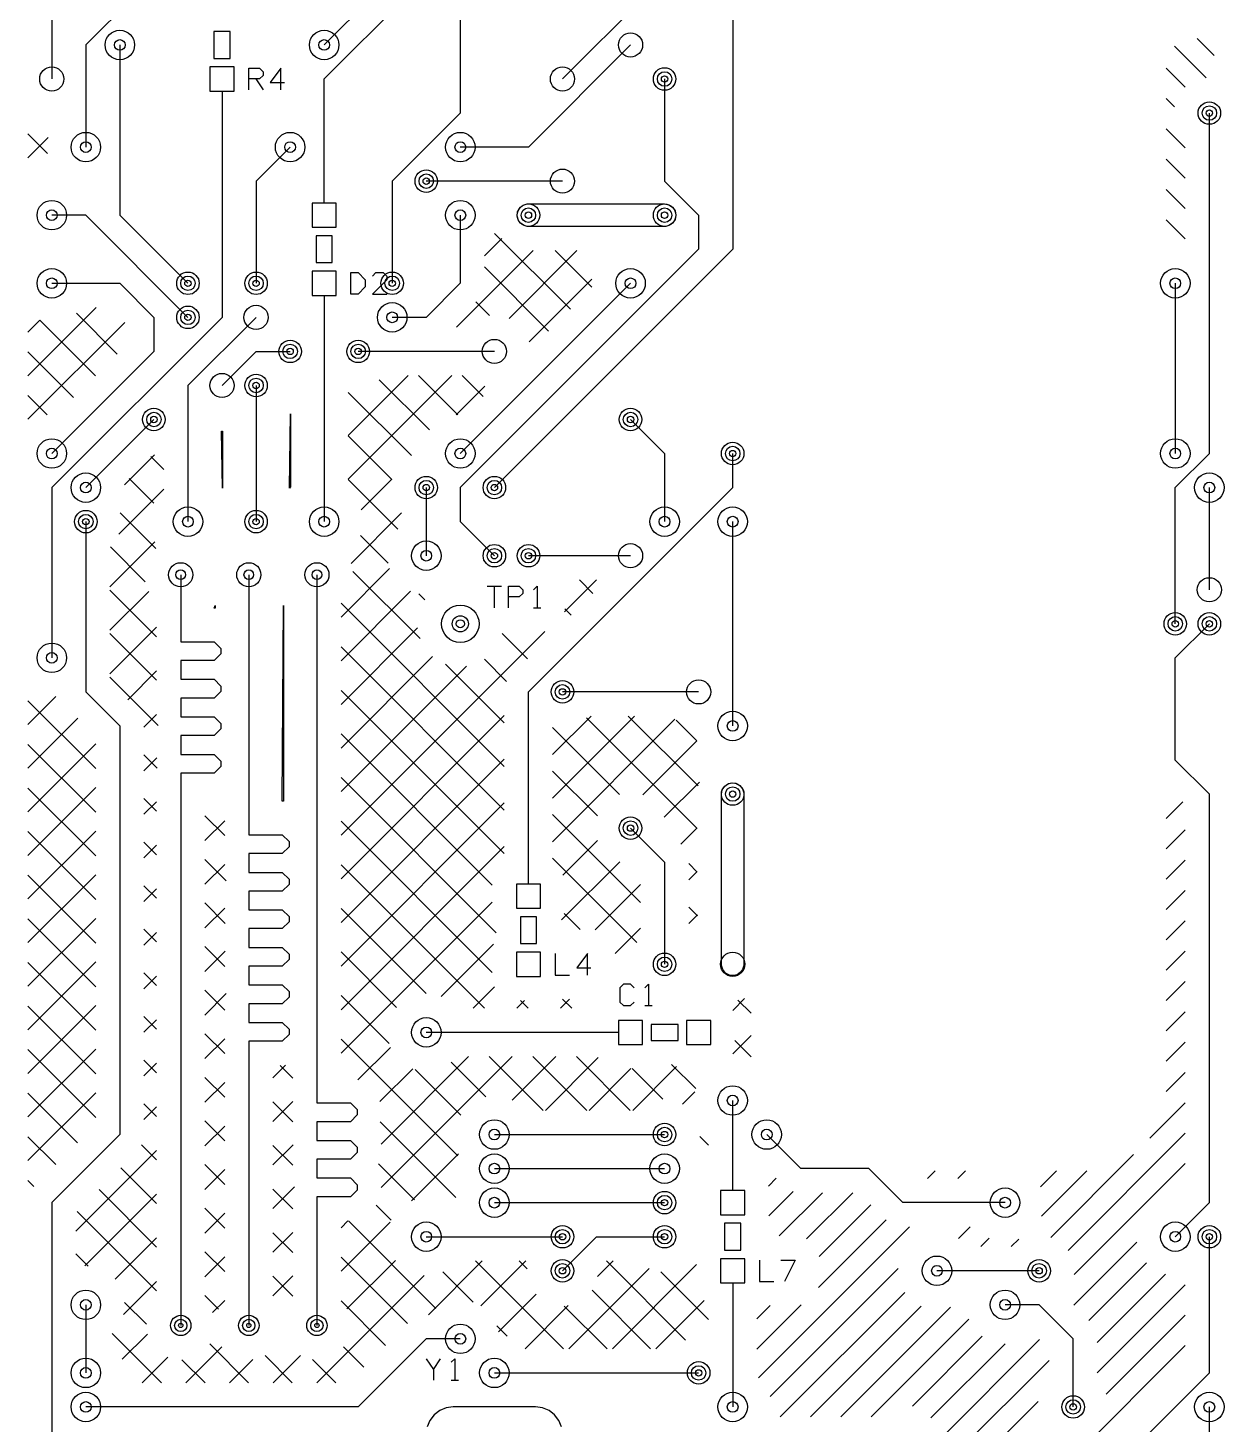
# Model space of a CAD drawing. Extents: x 7 to 52, y 9 to 364.
# Drawn here: x 6.7 to 51.3, y 172.1 to 224.2 of the extents above; entities that cross this region are included whole.
import ezdxf

# ---------------------------------------------------------------- set-up
doc = ezdxf.new("R2010")
doc.units = 0
doc.layers.add('SCORE', color=5, linetype='CONTINUOUS')

msp = doc.modelspace()

# ---------------------------------------------------------------- linework, layer by layer
at = {"layer": 'SCORE'}
for p, q in [((7.62, 231.14), (7.62, 222.25)), ((17.78, 222.25), (22.86, 227.33)), ((11.43, 226.06), (8.89, 223.52)), ((20.32, 226.06), (17.78, 223.52)), ((22.86, 226.06), (22.86, 220.98)), ((26.67, 222.25), (30.48, 226.06)), ((33.02, 224.79), (33.02, 215.9)), ((14.27, 224.02), (13.67, 224.02)), ((13.67, 224.02), (13.67, 223.02)), ((14.27, 223.02), (14.27, 224.02)), ((8.89, 223.52), (8.89, 219.71)), ((10.16, 223.52), (10.16, 217.17)), ((29.21, 223.52), (25.4, 219.71)), ((49.5038, 223.4707), (50.6805, 222.294)), ((50.3498, 223.756), (50.9854, 223.1205)), ((13.67, 223.02), (14.27, 223.02)), ((14.42, 222.7), (13.52, 222.7)), ((13.52, 222.7), (13.52, 221.8)), ((14.42, 221.8), (14.42, 222.7)), ((14.97, 221.85), (14.97, 222.65)), ((14.97, 222.65), (15.37, 222.65)), ((15.37, 222.65), (15.5033, 222.5167)), ((15.5033, 222.3833), (15.37, 222.25)), ((15.5033, 222.5167), (15.5033, 222.3833)), ((16.17, 222.65), (15.77, 222.1167)), ((16.17, 221.85), (16.17, 222.65)), ((49.195, 222.6481), (49.899, 221.9442)), ((15.37, 222.25), (14.97, 222.25)), ((15.2367, 222.25), (15.5033, 221.85)), ((15.77, 222.1167), (16.3033, 222.1167)), ((17.78, 219.71), (17.78, 222.25)), ((30.48, 222.25), (30.48, 218.44)), ((13.52, 221.8), (14.42, 221.8)), ((13.97, 221.8), (13.97, 219.71)), ((49.195, 221.5167), (49.5008, 221.211)), ((22.86, 220.98), (20.32, 218.44)), ((50.8, 208.28), (50.8, 220.98)), ((49.195, 220.3854), (49.9, 219.6804)), ((6.73, 220.1999), (7.4605, 219.4694)), ((6.73, 219.3149), (7.4864, 220.0713)), ((13.97, 219.71), (13.97, 213.36)), ((16.51, 219.71), (15.24, 218.44)), ((17.78, 217.62), (17.78, 219.71)), ((25.4, 219.71), (22.86, 219.71)), ((49.195, 219.254), (49.9, 218.549)), ((15.24, 218.44), (15.24, 214.63)), ((20.32, 218.44), (20.32, 214.63)), ((26.67, 218.44), (21.59, 218.44)), ((30.48, 218.44), (31.75, 217.17)), ((49.195, 218.1226), (49.9, 217.4176)), ((8.89, 217.17), (7.62, 217.17)), ((12.7, 213.36), (8.89, 217.17)), ((10.16, 217.17), (12.7, 214.63)), ((18.23, 217.62), (17.33, 217.62)), ((17.33, 217.62), (17.33, 216.72)), ((18.23, 216.72), (18.23, 217.62)), ((22.86, 217.17), (22.86, 214.63)), ((24.982, 217.1288), (24.9981, 217.2919)), ((24.9981, 217.2919), (25.0753, 217.4364)), ((25.0753, 217.4364), (25.202, 217.5404)), ((25.202, 217.5404), (25.3588, 217.588)), ((25.3588, 217.588), (30.48, 217.59)), ((30.48, 217.59), (30.6407, 217.558)), ((30.6407, 217.558), (30.777, 217.467)), ((30.777, 217.467), (30.868, 217.3307)), ((30.868, 217.3307), (30.9, 217.17)), ((30.9, 217.17), (30.868, 217.0093)), ((31.75, 217.17), (31.75, 215.9)), ((17.33, 216.72), (18.23, 216.72)), ((25.0296, 216.972), (24.982, 217.1288)), ((25.103, 216.873), (25.0296, 216.972)), ((25.2393, 216.782), (25.103, 216.873)), ((25.3588, 216.752), (25.2393, 216.782)), ((30.5212, 216.752), (25.3588, 216.752)), ((30.6407, 216.782), (30.5212, 216.752)), ((30.777, 216.873), (30.6407, 216.782)), ((30.868, 217.0093), (30.777, 216.873)), ((49.195, 216.9913), (49.9, 216.2863)), ((18.08, 216.4), (17.48, 216.4)), ((17.48, 216.4), (17.48, 215.4)), ((18.08, 215.4), (18.08, 216.4)), ((23.76, 215.657), (24.4055, 216.3026)), ((24.1391, 216.4884), (26.9673, 213.6601)), ((22.7193, 212.99), (25.5814, 215.852)), ((31.75, 215.9), (22.86, 207.01)), ((33.02, 215.9), (24.13, 207.01)), ((24.6787, 213.323), (27.2077, 215.852)), ((26.4018, 215.852), (27.7678, 214.486)), ((18.23, 215.08), (17.33, 215.08)), ((17.33, 215.08), (17.33, 214.18)), ((17.48, 215.4), (18.08, 215.4)), ((18.23, 214.18), (18.23, 215.08)), ((23.76, 215.2411), (26.1542, 212.847)), ((7.62, 214.63), (10.16, 214.63)), ((10.16, 214.63), (11.43, 213.36)), ((18.78, 214.23), (18.78, 215.03)), ((18.78, 215.03), (19.0467, 215.03)), ((19.0467, 215.03), (19.3133, 214.7633)), ((19.3133, 214.7633), (19.3133, 214.4967)), ((19.58, 214.8967), (19.7133, 215.03)), ((20.1133, 214.7633), (19.58, 214.23)), ((19.7133, 215.03), (19.98, 215.03)), ((19.98, 215.03), (20.1133, 214.8967)), ((20.1133, 214.8967), (20.1133, 214.7633)), ((22.86, 214.63), (21.59, 213.36)), ((22.86, 208.28), (29.21, 214.63)), ((25.431, 212.449), (27.7691, 214.7871)), ((49.53, 214.63), (49.53, 208.28)), ((17.33, 214.18), (18.23, 214.18)), ((17.78, 214.18), (17.78, 212.09)), ((19.0467, 214.23), (18.78, 214.23)), ((19.3133, 214.4967), (19.0467, 214.23)), ((19.58, 214.23), (20.1133, 214.23)), ((6.73, 211.1832), (9.2768, 213.73)), ((8.5404, 213.5105), (10.059, 211.9918)), ((23.4388, 213.936), (23.9476, 213.4272)), ((6.73, 212.8095), (7.1719, 213.2514)), ((6.73, 209.5568), (10.3452, 213.172)), ((7.1737, 213.2508), (9.2459, 211.1787)), ((13.97, 213.36), (7.62, 207.01)), ((11.43, 213.36), (11.43, 212.09)), ((15.24, 213.36), (12.7, 210.82)), ((21.59, 213.36), (20.32, 213.36)), ((6.73, 212.0682), (8.4327, 210.3655)), ((11.43, 212.09), (7.62, 208.28)), ((13.97, 210.82), (15.24, 212.09)), ((15.24, 212.09), (16.51, 212.09)), ((17.78, 212.09), (17.78, 205.74)), ((24.13, 212.09), (19.05, 212.09)), ((18.68, 207.3243), (22.5457, 211.19)), ((18.68, 208.9507), (20.9193, 211.19)), ((19.8379, 211.0315), (21.7087, 209.1607)), ((21.3058, 211.19), (22.7691, 209.7266)), ((22.9321, 211.19), (23.7147, 210.4074)), ((6.73, 210.4418), (7.452, 209.7198)), ((12.7, 210.82), (12.7, 205.74)), ((15.24, 210.82), (15.24, 205.74)), ((18.68, 210.5631), (21.0356, 208.2074)), ((22.7029, 209.7209), (23.771, 210.789)), ((11.43, 209.55), (8.89, 207.01)), ((16.49, 206.9946), (16.53, 209.7605)), ((16.53, 209.7605), (16.53, 207.0345)), ((29.21, 209.55), (30.48, 208.28)), ((13.99, 206.9946), (13.95, 209.1207)), ((13.95, 209.1207), (13.99, 209.1207)), ((13.99, 209.1207), (13.99, 206.9946)), ((18.68, 208.9367), (20.3053, 207.3115)), ((10.336, 207.112), (11.4546, 208.2307)), ((11.3189, 208.1661), (11.8, 207.685)), ((30.48, 208.28), (30.48, 205.74)), ((33.02, 207.01), (33.02, 208.28)), ((49.53, 207.01), (50.8, 208.28)), ((10.5057, 207.3529), (11.4265, 206.4321)), ((18.68, 207.3104), (20.5308, 205.4595)), ((19.1613, 206.1793), (20.3092, 207.3272)), ((7.62, 207.01), (7.62, 200.66)), ((10.1248, 205.2745), (11.8, 206.9497)), ((16.53, 207.0345), (16.49, 206.9946)), ((21.59, 207.01), (21.59, 204.47)), ((22.86, 207.01), (22.86, 205.74)), ((25.4, 199.39), (33.02, 207.01)), ((49.53, 201.93), (49.53, 207.01)), ((50.8, 203.2), (50.8, 207.01)), ((8.89, 205.74), (8.89, 199.39)), ((10.1694, 206.0629), (11.4971, 204.7352)), ((18.7915, 204.1832), (20.6713, 206.0629)), ((22.86, 205.74), (24.13, 204.47)), ((33.02, 198.12), (33.02, 205.74)), ((19.1361, 205.2279), (20.1665, 204.1976)), ((9.79, 203.3134), (11.4624, 204.9857)), ((9.8109, 204.7951), (11.1059, 203.5)), ((29.21, 204.47), (25.4, 204.47)), ((12.43, 203.76), (12.43, 201.26)), ((14.97, 203.76), (14.97, 194.06)), ((17.51, 203.76), (17.51, 184.06)), ((18.41, 202.1753), (20.223, 203.9883)), ((18.8537, 203.884), (21.3587, 201.379)), ((9.79, 203.1896), (11.53, 201.4496)), ((9.79, 201.687), (11.2354, 203.1324)), ((18.41, 200.5489), (21.0049, 203.1438)), ((23.86, 203.33), (24.3933, 203.33)), ((24.1267, 203.33), (24.1267, 202.53)), ((24.66, 202.53), (24.66, 203.33)), ((24.66, 203.33), (25.06, 203.33)), ((25.06, 203.33), (25.1933, 203.1967)), ((25.1933, 203.1967), (25.1933, 203.0633)), ((25.5933, 203.1967), (25.7267, 203.33)), ((25.7267, 203.33), (25.7267, 202.53)), ((26.747, 202.3806), (27.9364, 203.57)), ((27.2994, 203.57), (27.8033, 203.0661)), ((13.68, 202.51), (13.72, 202.6085)), ((13.72, 202.6085), (13.72, 202.5089)), ((16.22, 195.31), (16.26, 202.6085)), ((16.26, 202.6085), (16.26, 195.3089)), ((18.41, 202.7013), (24.5, 196.6113)), ((21.3176, 203.0465), (21.5363, 202.8277)), ((25.06, 202.93), (24.66, 202.93)), ((25.1933, 203.0633), (25.06, 202.93)), ((13.72, 202.5089), (13.68, 202.51)), ((25.5933, 202.53), (25.86, 202.53)), ((26.7582, 202.4849), (26.9901, 202.2529)), ((9.79, 200.0607), (11.53, 201.8007)), ((9.79, 201.5633), (11.5315, 199.8218)), ((18.41, 198.9226), (21.2677, 201.7803)), ((18.41, 194.0436), (26.0094, 201.643)), ((24.4188, 201.5716), (25.3638, 200.6266)), ((49.53, 200.66), (50.8, 201.93)), ((12.43, 201.26), (13.68, 201.26)), ((13.68, 201.26), (13.93, 201.01)), ((13.93, 201.01), (13.93, 200.81)), ((18.41, 201.075), (24.5, 194.985)), ((13.68, 200.56), (12.43, 200.56)), ((12.43, 200.56), (12.43, 199.86)), ((13.93, 200.81), (13.68, 200.56)), ((18.41, 197.2962), (21.8246, 200.7108)), ((23.7577, 200.6063), (24.5878, 199.7762)), ((49.53, 196.85), (49.53, 200.66)), ((10.4542, 199.0986), (11.53, 200.1743)), ((18.41, 195.6699), (23.0871, 200.347)), ((22.309, 200.4287), (24.5, 198.2377)), ((9.79, 199.9369), (11.5907, 198.1362)), ((12.43, 199.86), (13.68, 199.86)), ((13.68, 199.86), (13.93, 199.61)), ((13.93, 199.61), (13.93, 199.41)), ((18.41, 199.4486), (24.5, 193.3586)), ((6.73, 198.1724), (7.7767, 199.2191)), ((6.73, 199.0574), (9.26, 196.5274)), ((8.89, 199.39), (10.16, 198.12)), ((13.68, 199.16), (12.43, 199.16)), ((12.43, 199.16), (12.43, 198.46)), ((13.93, 199.41), (13.68, 199.16)), ((25.4, 194.31), (25.4, 199.39)), ((31.75, 199.39), (26.67, 199.39)), ((6.73, 196.5461), (8.5956, 198.4116)), ((11.06, 198.078), (11.53, 198.548)), ((12.43, 198.46), (13.68, 198.46)), ((13.68, 198.46), (13.93, 198.21)), ((18.41, 192.4172), (24.5, 198.5072)), ((26.3, 195.4282), (29.3618, 198.49)), ((26.3, 197.0545), (27.7355, 198.49)), ((27.5676, 198.4227), (31.7004, 194.29)), ((29.1267, 198.49), (31.7353, 195.8815)), ((10.16, 198.12), (10.16, 182.88)), ((13.93, 198.01), (13.68, 197.76)), ((13.93, 198.21), (13.93, 198.01)), ((26.3, 193.8018), (30.8673, 198.3691)), ((26.3, 198.064), (28.7998, 195.5642)), ((30.9058, 198.3372), (31.6833, 197.5598)), ((6.73, 194.9197), (9.26, 197.4497)), ((6.73, 197.4311), (9.26, 194.9011)), ((13.68, 197.76), (12.43, 197.76)), ((12.43, 197.76), (12.43, 197.06)), ((18.41, 197.8223), (24.05, 192.1823)), ((29.671, 195.5465), (31.6836, 197.5591)), ((11.06, 197.0406), (11.5506, 196.55)), ((11.06, 196.4516), (11.5399, 196.9315)), ((12.43, 197.06), (13.68, 197.06)), ((13.68, 197.06), (13.93, 196.81)), ((18.41, 190.7909), (24.5, 196.8809)), ((50.8, 195.58), (49.53, 196.85)), ((13.68, 196.36), (12.43, 196.36)), ((12.43, 196.36), (12.43, 175.76)), ((13.93, 196.61), (13.68, 196.36)), ((13.93, 196.81), (13.93, 196.61)), ((26.3, 196.4377), (27.9717, 194.766)), ((6.73, 193.2934), (9.26, 195.8234)), ((6.73, 195.8047), (9.26, 193.2747)), ((18.41, 196.196), (24.2, 190.406)), ((30.4659, 194.715), (31.7789, 196.028)), ((32.632, 195.7407), (32.723, 195.877)), ((32.723, 195.877), (32.8593, 195.968)), ((32.8593, 195.968), (32.9788, 195.998)), ((32.9788, 195.998), (33.1419, 195.9819)), ((33.1419, 195.9819), (33.2864, 195.9047)), ((33.2864, 195.9047), (33.3904, 195.778)), ((11.06, 195.4142), (11.53, 194.9442)), ((11.06, 194.8253), (11.53, 195.2953)), ((16.26, 195.3089), (16.22, 195.31)), ((32.6, 195.58), (32.632, 195.7407)), ((32.602, 189.1888), (32.6, 195.58)), ((33.3904, 195.778), (33.438, 195.6212)), ((33.438, 195.6212), (33.438, 189.1888)), ((49.195, 194.6716), (49.8153, 195.2919)), ((50.8, 180.34), (50.8, 195.58)), ((13.33, 194.7706), (14.0711, 194.0295)), ((18.41, 189.1645), (24.5, 195.2545)), ((26.3, 194.8113), (29.58, 191.5313)), ((13.33, 193.8426), (14.07, 194.5826)), ((18.41, 194.5696), (24.05, 188.9296)), ((25.4, 192.22), (25.4, 194.31)), ((29.21, 194.31), (30.48, 193.04)), ((31.085, 193.7078), (31.7004, 194.3232)), ((49.195, 193.5402), (49.9, 194.2452)), ((6.73, 191.667), (9.26, 194.197)), ((6.73, 194.1784), (9.26, 191.6484)), ((11.06, 193.7879), (11.53, 193.3179)), ((14.97, 194.06), (16.22, 194.06)), ((16.22, 194.06), (16.47, 193.81)), ((16.47, 193.81), (16.47, 193.61)), ((26.6833, 192.5588), (27.9735, 193.849)), ((11.06, 193.1989), (11.53, 193.6689)), ((16.22, 193.36), (14.97, 193.36)), ((14.97, 193.36), (14.97, 192.66)), ((16.47, 193.61), (16.22, 193.36)), ((18.41, 187.5382), (24.5, 193.6282)), ((13.33, 193.1442), (14.1266, 192.3476)), ((13.33, 192.2162), (14.07, 192.9562)), ((18.41, 192.9433), (23.7633, 187.59)), ((26.3, 193.185), (29.4412, 190.0438)), ((26.6394, 190.8885), (28.805, 193.0541)), ((30.48, 193.04), (30.48, 189.23)), ((31.38, 192.984), (31.7009, 192.6631)), ((31.38, 192.3764), (31.7009, 192.6974)), ((49.195, 192.4088), (49.9, 193.1138)), ((6.73, 190.0407), (9.26, 192.5707)), ((6.73, 192.552), (9.26, 190.022)), ((11.06, 192.1615), (11.53, 191.6915)), ((14.97, 192.66), (16.22, 192.66)), ((16.22, 192.66), (16.47, 192.41)), ((16.47, 192.21), (16.22, 191.96)), ((16.47, 192.41), (16.47, 192.21)), ((25.85, 192.22), (24.95, 192.22)), ((24.95, 192.22), (24.95, 191.32)), ((25.85, 191.32), (25.85, 192.22)), ((27.8927, 190.5155), (29.58, 192.2028)), ((11.06, 191.5726), (11.53, 192.0426)), ((16.22, 191.96), (14.97, 191.96)), ((14.97, 191.96), (14.97, 191.26)), ((49.195, 191.2775), (49.9, 191.9825)), ((13.33, 191.5179), (14.092, 190.7559)), ((13.33, 190.5899), (14.07, 191.3299)), ((14.97, 191.26), (16.22, 191.26)), ((16.22, 191.26), (16.47, 191.01)), ((18.41, 185.9118), (24.05, 191.5518)), ((18.41, 191.3169), (21.5876, 188.1393)), ((24.95, 191.32), (25.85, 191.32)), ((26.7293, 191.1294), (27.3286, 190.53)), ((31.38, 191.3577), (31.7014, 191.0362)), ((6.73, 188.4143), (9.26, 190.9443)), ((6.73, 190.9257), (9.26, 188.3957)), ((16.47, 190.81), (16.22, 190.56)), ((16.47, 191.01), (16.47, 190.81)), ((25.7, 191), (25.1, 191)), ((25.1, 191), (25.1, 190)), ((25.7, 190), (25.7, 191)), ((31.38, 190.7501), (31.7014, 191.0715)), ((49.195, 190.1461), (49.9, 190.8511)), ((11.06, 190.5352), (11.53, 190.0652)), ((11.06, 189.9462), (11.53, 190.4162)), ((16.22, 190.56), (14.97, 190.56)), ((14.97, 190.56), (14.97, 189.86)), ((28.6333, 189.6298), (29.58, 190.5764)), ((13.33, 189.8915), (14.07, 189.1515)), ((13.33, 188.9636), (14.0822, 189.7158)), ((14.97, 189.86), (16.22, 189.86)), ((16.22, 189.86), (16.47, 189.61)), ((16.47, 189.61), (16.47, 189.41)), ((18.41, 189.6906), (20.4793, 187.6212)), ((22.1509, 188.0264), (24.1009, 189.9763)), ((25.85, 189.68), (24.95, 189.68)), ((24.95, 189.68), (24.95, 188.78)), ((25.1, 190), (25.7, 190)), ((25.85, 188.78), (25.85, 189.68)), ((26.4, 189.63), (26.4, 188.83)), ((27.6, 189.63), (27.2, 189.0967)), ((27.6, 188.83), (27.6, 189.63)), ((49.195, 189.0147), (49.9, 189.7197)), ((6.73, 186.788), (9.26, 189.318)), ((6.73, 189.2994), (9.26, 186.7694)), ((16.22, 189.16), (14.97, 189.16)), ((14.97, 189.16), (14.97, 188.46)), ((16.47, 189.41), (16.22, 189.16)), ((27.2, 189.0967), (27.7333, 189.0967)), ((32.6496, 189.032), (32.602, 189.1888)), ((32.7536, 188.9053), (32.6496, 189.032)), ((33.3904, 189.032), (33.317, 188.933)), ((33.438, 189.1888), (33.3904, 189.032)), ((11.06, 188.9088), (11.53, 188.4388)), ((11.06, 188.3199), (11.53, 188.7899)), ((24.95, 188.78), (25.85, 188.78)), ((26.4, 188.83), (26.9333, 188.83)), ((32.8981, 188.8281), (32.7536, 188.9053)), ((33.0612, 188.812), (32.8981, 188.8281)), ((33.1807, 188.842), (33.0612, 188.812)), ((33.317, 188.933), (33.1807, 188.842)), ((49.195, 187.8834), (49.9, 188.5884)), ((13.33, 188.2652), (14.07, 187.5252)), ((13.33, 187.3372), (14.1302, 188.1374)), ((14.97, 188.46), (16.22, 188.46)), ((16.22, 188.46), (16.47, 188.21)), ((16.47, 188.01), (16.22, 187.76)), ((16.47, 188.21), (16.47, 188.01)), ((18.41, 188.0642), (20.2023, 186.272)), ((23.3409, 187.59), (24.14, 188.3891)), ((28.9433, 188.49), (28.81, 188.3567)), ((28.81, 188.3567), (28.81, 187.8233)), ((29.21, 188.49), (28.9433, 188.49)), ((29.3433, 188.3567), (29.21, 188.49)), ((29.7433, 188.3567), (29.8767, 188.49)), ((29.8767, 188.49), (29.8767, 187.69)), ((6.73, 185.1616), (9.26, 187.6916)), ((6.73, 187.673), (9.26, 185.143)), ((16.22, 187.76), (14.97, 187.76)), ((14.97, 187.76), (14.97, 187.06)), ((24.9672, 187.59), (25.2572, 187.88)), ((25.0996, 187.88), (25.3896, 187.59)), ((26.5936, 187.59), (26.9336, 187.93)), ((26.676, 187.93), (27.016, 187.59)), ((28.81, 187.8233), (28.9433, 187.69)), ((28.9433, 187.69), (29.21, 187.69)), ((29.21, 187.69), (29.3433, 187.8233)), ((29.7433, 187.69), (30.01, 187.69)), ((33.0196, 187.5106), (33.4649, 187.9559)), ((33.2164, 187.8949), (33.705, 187.4063)), ((11.06, 187.2825), (11.53, 186.8125)), ((11.06, 186.6936), (11.53, 187.1636)), ((14.97, 187.06), (16.22, 187.06)), ((16.22, 187.06), (16.47, 186.81)), ((29.66, 187.14), (28.76, 187.14)), ((28.76, 187.14), (28.76, 186.24)), ((29.66, 186.24), (29.66, 187.14)), ((30.98, 186.99), (29.98, 186.99)), ((29.98, 186.99), (29.98, 186.39)), ((30.98, 186.39), (30.98, 186.99)), ((32.2, 187.14), (31.3, 187.14)), ((31.3, 187.14), (31.3, 186.24)), ((32.2, 186.24), (32.2, 187.14)), ((49.195, 186.752), (49.9, 187.457)), ((13.33, 186.6388), (14.07, 185.8988)), ((13.33, 185.7109), (14.0756, 186.4564)), ((16.47, 186.61), (16.22, 186.36)), ((16.47, 186.81), (16.47, 186.61)), ((18.41, 186.4379), (22.7612, 182.0867)), ((26.67, 186.69), (21.59, 186.69)), ((28.76, 186.69), (26.67, 186.69)), ((33.0312, 185.8959), (33.705, 186.5697)), ((6.73, 183.5353), (9.26, 186.0653)), ((6.73, 186.0467), (9.26, 183.5167)), ((16.22, 186.36), (14.97, 186.36)), ((14.97, 186.36), (14.97, 175.76)), ((19.0396, 184.9151), (20.2536, 186.1291)), ((28.76, 186.24), (29.66, 186.24)), ((29.98, 186.39), (30.98, 186.39)), ((31.3, 186.24), (32.2, 186.24)), ((33.1, 186.385), (33.705, 185.78)), ((49.195, 185.6206), (49.9, 186.3256)), ((11.06, 185.6562), (11.53, 185.1862)), ((11.06, 185.0672), (11.53, 185.5372)), ((15.87, 184.9982), (16.3405, 185.4687)), ((16.1352, 185.46), (16.61, 184.9852)), ((19.9021, 182.5249), (23.1672, 185.79)), ((19.91, 180.9064), (24.7936, 185.79)), ((22.5212, 185.5793), (23.8074, 184.2932)), ((23.9369, 185.79), (25.9469, 183.78)), ((24.7969, 184.1669), (26.4199, 185.79)), ((25.5633, 185.79), (27.5733, 183.78)), ((26.0362, 183.78), (28.0058, 185.7495)), ((27.1896, 185.79), (29.1996, 183.78)), ((29.2889, 183.78), (30.9294, 185.4204)), ((30.7423, 185.49), (31.6397, 184.5926)), ((13.33, 185.0125), (14.07, 184.2725)), ((19.8586, 184.1078), (21.083, 185.3321)), ((21.172, 185.3023), (22.8727, 183.6015)), ((27.6626, 183.78), (29.2226, 185.34)), ((29.266, 185.34), (30.4084, 184.1976)), ((49.1919, 184.4862), (49.9, 185.1942)), ((6.73, 181.909), (9.26, 184.439)), ((6.73, 184.4203), (8.5788, 182.5716)), ((13.33, 184.0845), (14.07, 184.8245)), ((31.1513, 184.016), (31.6065, 184.4712)), ((11.06, 184.0298), (11.53, 183.5598)), ((11.06, 183.4409), (11.53, 183.9109)), ((15.87, 183.3718), (16.61, 184.1118)), ((15.87, 184.0988), (16.61, 183.3588)), ((17.51, 184.06), (18.76, 184.06)), ((18.76, 184.06), (19.01, 183.81)), ((33.02, 182.88), (33.02, 184.15)), ((48.5819, 182.7447), (49.9, 184.0629)), ((13.33, 183.3862), (14.07, 182.6462)), ((18.76, 183.36), (17.51, 183.36)), ((17.51, 183.36), (17.51, 182.66)), ((19.01, 183.61), (18.76, 183.36)), ((19.01, 183.81), (19.01, 183.61)), ((19.8713, 183.3503), (22.6928, 180.5287)), ((6.73, 182.794), (7.7656, 181.7584)), ((10.16, 182.88), (7.62, 180.34)), ((13.33, 182.4582), (14.07, 183.1982)), ((24.13, 182.88), (30.48, 182.88)), ((31.7976, 182.8084), (32.12, 182.486)), ((33.02, 180.79), (33.02, 182.88)), ((35.56, 181.61), (34.29, 182.88)), ((45.5287, 178.5602), (49.9, 182.9315)), ((8.5205, 179.275), (11.53, 182.2845)), ((10.9714, 182.4921), (11.53, 181.9335)), ((15.87, 181.7455), (16.6246, 182.5001)), ((15.87, 182.4725), (16.61, 181.7325)), ((17.51, 182.66), (18.76, 182.66)), ((18.76, 182.66), (19.01, 182.41)), ((19.01, 182.41), (19.01, 182.21)), ((13.33, 181.7598), (14.07, 181.0198)), ((18.76, 181.96), (17.51, 181.96)), ((17.51, 181.96), (17.51, 181.26)), ((19.01, 182.21), (18.76, 181.96)), ((19.8054, 181.7898), (21.1455, 180.4497)), ((21.0414, 180.4115), (22.7885, 182.1586)), ((44.8834, 179.0463), (47.9753, 182.1381)), ((45.7622, 177.6623), (49.9, 181.8001)), ((10.195, 181.6422), (11.53, 180.3071)), ((13.33, 180.8318), (14.07, 181.5718)), ((17.51, 181.26), (18.76, 181.26)), ((18.76, 181.26), (19.01, 181.01)), ((24.13, 181.61), (30.48, 181.61)), ((34.3532, 180.9611), (34.6446, 181.2526)), ((38.1, 181.61), (35.56, 181.61)), ((39.37, 180.34), (38.1, 181.61)), ((40.2889, 181.24), (40.5739, 181.525)), ((41.4203, 181.24), (41.7053, 181.525)), ((44.5042, 180.9298), (45.0994, 181.525)), ((44.5374, 179.8317), (46.2338, 181.5281)), ((6.73, 181.1676), (6.9537, 180.944)), ((9.3818, 180.829), (11.53, 178.6808)), ((15.87, 180.1191), (16.6753, 180.9244)), ((15.87, 180.8462), (16.61, 180.1062)), ((19.01, 180.81), (18.76, 180.56)), ((19.01, 181.01), (19.01, 180.81)), ((33.47, 180.79), (32.57, 180.79)), ((32.57, 180.79), (32.57, 179.89)), ((33.47, 179.89), (33.47, 180.79)), ((34.3682, 179.8448), (35.2788, 180.7554)), ((34.7548, 179.1), (36.3648, 180.71)), ((35.7788, 178.9926), (37.4962, 180.71)), ((7.62, 180.34), (7.62, 168.91)), ((8.8509, 177.979), (11.53, 180.6582)), ((18.76, 180.56), (17.51, 180.56)), ((17.51, 180.56), (17.51, 175.76)), ((19.7163, 180.2526), (20.2796, 179.6892)), ((24.13, 180.34), (30.48, 180.34)), ((36.2438, 178.3263), (38.1774, 180.2598)), ((43.18, 180.34), (39.37, 180.34)), ((49.53, 179.07), (50.8, 180.34)), ((8.5686, 180.0158), (11.53, 177.0544)), ((13.33, 180.1335), (14.07, 179.3935)), ((13.33, 179.2055), (14.07, 179.9455)), ((18.41, 179.4064), (18.6636, 179.66)), ((18.6825, 179.66), (21.9524, 176.3901)), ((32.57, 179.89), (33.47, 179.89)), ((36.2242, 177.1753), (38.7433, 179.6944)), ((15.87, 178.4928), (16.61, 179.2328)), ((15.87, 179.2198), (16.61, 178.4798)), ((18.41, 177.7801), (20.2485, 179.6186)), ((33.32, 179.57), (32.72, 179.57)), ((32.72, 179.57), (32.72, 178.57)), ((33.32, 178.57), (33.32, 179.57)), ((33.9833, 173.803), (39.6203, 179.44)), ((41.4469, 179.0039), (41.883, 179.44)), ((9.9818, 177.4836), (11.53, 179.0318)), ((21.59, 179.07), (26.67, 179.07)), ((26.67, 177.8), (27.94, 179.07)), ((27.94, 179.07), (30.48, 179.07)), ((42.2744, 178.7), (42.5902, 179.0158)), ((43.4058, 178.7), (43.6883, 178.9826)), ((45.742, 176.5108), (48.0953, 178.8641)), ((50.8, 173.99), (50.8, 179.07)), ((8.5211, 178.437), (8.9815, 177.9766)), ((13.33, 178.5071), (14.07, 177.7671)), ((13.33, 177.5791), (14.07, 178.3191)), ((18.41, 178.3062), (20.8867, 175.8295)), ((18.6317, 176.3754), (20.4416, 178.1854)), ((21.6689, 176.16), (23.6789, 178.17)), ((23.4252, 178.17), (26.7052, 174.89)), ((23.6259, 176.4907), (25.3053, 178.17)), ((25.0515, 178.17), (25.3523, 177.8692)), ((27.9718, 177.5838), (28.558, 178.17)), ((28.3085, 178.1657), (31.2594, 175.2148)), ((33.47, 178.25), (32.57, 178.25)), ((32.57, 178.25), (32.57, 177.35)), ((32.72, 178.57), (33.32, 178.57)), ((33.47, 177.35), (33.47, 178.25)), ((34.02, 178.2), (34.02, 177.4)), ((34.82, 178.2), (35.3533, 178.2)), ((35.3533, 178.2), (34.9533, 177.4)), ((46.3077, 175.9451), (48.4576, 178.095)), ((15.87, 176.8664), (16.61, 177.6064)), ((15.87, 177.5935), (16.61, 176.8535)), ((17.5026, 173.62), (21.5057, 177.6231)), ((22.2092, 177.7596), (23.342, 176.6269)), ((26.9043, 174.89), (29.8993, 177.885)), ((28.5307, 174.89), (31.67, 178.0293)), ((30.3428, 177.7578), (32.12, 175.9806)), ((34.4173, 173.1057), (39.1929, 177.8813)), ((44.45, 177.8), (40.64, 177.8)), ((46.62, 175.126), (49.162, 177.6681)), ((10.2937, 176.1692), (11.53, 177.4055)), ((27.7725, 177.0753), (29.9579, 174.89)), ((32.57, 177.35), (33.47, 177.35)), ((33.02, 177.35), (33.02, 175.26)), ((34.02, 177.4), (34.5533, 177.4)), ((46.62, 173.9947), (49.8987, 177.2733)), ((8.89, 176.53), (8.89, 173.99)), ((10.3366, 176.6215), (11.1512, 175.8069)), ((13.33, 176.8808), (13.8438, 176.367)), ((13.6163, 176.2391), (14.07, 176.6928)), ((18.41, 176.6798), (20.0735, 175.0163)), ((24.2853, 175.5237), (25.6843, 176.9227)), ((30.157, 174.89), (31.958, 176.691)), ((33.92, 174.8711), (35.5781, 176.5292)), ((34.793, 172.35), (39.4361, 176.9931)), ((44.45, 176.53), (43.18, 176.53)), ((45.72, 175.26), (44.45, 176.53)), ((25.278, 174.89), (26.8862, 176.4982)), ((26.7392, 176.4823), (28.3315, 174.89)), ((33.92, 176.0025), (34.4175, 176.5)), ((35.9244, 172.35), (40.0502, 176.4758)), ((37.0558, 172.35), (41.1483, 176.4426)), ((46.9513, 173.1946), (49.8992, 176.1425)), ((24.2269, 175.742), (24.612, 175.3569)), ((38.1871, 172.35), (41.8326, 175.9955)), ((9.8698, 175.462), (11.7117, 173.62)), ((10.2479, 174.497), (11.191, 175.4402)), ((13.5103, 175.0741), (14.9644, 173.62)), ((21.59, 175.26), (19.05, 172.72)), ((22.86, 175.26), (21.59, 175.26)), ((33.02, 175.26), (33.02, 172.72)), ((39.7215, 172.753), (42.3268, 175.3583)), ((40.4098, 172.31), (43.1805, 175.0807)), ((40.7191, 171.4878), (44.4692, 175.238)), ((45.72, 172.72), (45.72, 175.26)), ((45.7362, 170.8482), (49.8997, 175.0116)), ((10.9972, 173.62), (11.9509, 174.5737)), ((12.4769, 174.4812), (13.3381, 173.62)), ((12.6236, 173.62), (13.9679, 174.9644)), ((14.2499, 173.62), (15.1191, 174.4892)), ((15.577, 174.6338), (16.5908, 173.62)), ((15.8762, 173.62), (16.8946, 174.6383)), ((17.3462, 174.4909), (18.2171, 173.62)), ((18.5062, 174.9573), (19.2603, 174.2031)), ((21.59, 174.52), (21.8567, 174.12)), ((21.8567, 174.12), (22.1233, 174.52)), ((22.5233, 174.3867), (22.6567, 174.52)), ((22.6567, 174.52), (22.6567, 173.72)), ((41.4426, 171.08), (44.82, 174.4574)), ((21.8567, 174.12), (21.8567, 173.72)), ((24.13, 173.99), (31.75, 173.99)), ((48.26, 171.45), (50.8, 173.99)), ((22.5233, 173.72), (22.79, 173.72)), ((42.574, 171.08), (44.416, 172.9221)), ((19.05, 172.72), (8.89, 172.72)), ((21.8829, 172.4271), (21.724, 172.22)), ((22.09, 172.586), (21.8829, 172.4271)), ((22.3312, 172.6859), (22.09, 172.586)), ((22.59, 172.72), (22.3312, 172.6859)), ((25.67, 172.72), (22.59, 172.72)), ((25.9288, 172.6859), (25.67, 172.72)), ((26.17, 172.586), (25.9288, 172.6859)), ((26.3771, 172.4271), (26.17, 172.586)), ((26.536, 172.22), (26.3771, 172.4271)), ((50.8, 154.94), (50.8, 172.72)), ((21.724, 172.22), (21.6241, 171.9788)), ((26.6359, 171.9788), (26.536, 172.22))]:
    msp.add_line(p, q, dxfattribs=at)
for centre, radius in [((10.16, 223.52), 0.55), ((17.78, 223.52), 0.55), ((29.21, 223.52), 0.45), ((10.16, 223.52), 0.2), ((17.78, 223.52), 0.2), ((7.62, 222.25), 0.45), ((26.67, 222.25), 0.45), ((30.48, 222.25), 0.42), ((30.48, 222.25), 0.27), ((30.48, 222.25), 0.12), ((50.8, 220.98), 0.42), ((50.8, 220.98), 0.27), ((50.8, 220.98), 0.12), ((8.89, 219.71), 0.55), ((8.89, 219.71), 0.2), ((16.51, 219.71), 0.55), ((16.51, 219.71), 0.2), ((22.86, 219.71), 0.55), ((22.86, 219.71), 0.2), ((21.59, 218.44), 0.42), ((21.59, 218.44), 0.27), ((26.67, 218.44), 0.45), ((21.59, 218.44), 0.12), ((7.62, 217.17), 0.55), ((22.86, 217.17), 0.55), ((7.62, 217.17), 0.2), ((22.86, 217.17), 0.2), ((25.4, 217.17), 0.42), ((25.4, 217.17), 0.27), ((25.4, 217.17), 0.12), ((30.48, 217.17), 0.42), ((30.48, 217.17), 0.27), ((30.48, 217.17), 0.12), ((7.62, 214.63), 0.55), ((29.21, 214.63), 0.55), ((49.53, 214.63), 0.55), ((7.62, 214.63), 0.2), ((12.7, 214.63), 0.42), ((12.7, 214.63), 0.27), ((12.7, 214.63), 0.12), ((15.24, 214.63), 0.42), ((15.24, 214.63), 0.27), ((15.24, 214.63), 0.12), ((20.32, 214.63), 0.42), ((20.32, 214.63), 0.27), ((20.32, 214.63), 0.12), ((29.21, 214.63), 0.2), ((49.53, 214.63), 0.2), ((12.7, 213.36), 0.42), ((12.7, 213.36), 0.27), ((15.24, 213.36), 0.45), ((20.32, 213.36), 0.55), ((20.32, 213.36), 0.2), ((12.7, 213.36), 0.12), ((16.51, 212.09), 0.42), ((19.05, 212.09), 0.42), ((24.13, 212.09), 0.45), ((16.51, 212.09), 0.27), ((16.51, 212.09), 0.12), ((19.05, 212.09), 0.27), ((19.05, 212.09), 0.12), ((13.97, 210.82), 0.45), ((15.24, 210.82), 0.42), ((15.24, 210.82), 0.27), ((15.24, 210.82), 0.12), ((11.43, 209.55), 0.42), ((29.21, 209.55), 0.42), ((11.43, 209.55), 0.27), ((11.43, 209.55), 0.12), ((29.21, 209.55), 0.27), ((29.21, 209.55), 0.12), ((7.62, 208.28), 0.55), ((22.86, 208.28), 0.55), ((49.53, 208.28), 0.55), ((7.62, 208.28), 0.2), ((22.86, 208.28), 0.2), ((33.02, 208.28), 0.42), ((33.02, 208.28), 0.27), ((33.02, 208.28), 0.12), ((49.53, 208.28), 0.2), ((8.89, 207.01), 0.55), ((21.59, 207.01), 0.42), ((21.59, 207.01), 0.27), ((24.13, 207.01), 0.42), ((24.13, 207.01), 0.27), ((50.8, 207.01), 0.55), ((8.89, 207.01), 0.2), ((21.59, 207.01), 0.12), ((24.13, 207.01), 0.12), ((50.8, 207.01), 0.2), ((12.7, 205.74), 0.55), ((17.78, 205.74), 0.55), ((30.48, 205.74), 0.55), ((33.02, 205.74), 0.55), ((8.89, 205.74), 0.42), ((8.89, 205.74), 0.27), ((8.89, 205.74), 0.12), ((12.7, 205.74), 0.2), ((15.24, 205.74), 0.42), ((15.24, 205.74), 0.27), ((15.24, 205.74), 0.12), ((17.78, 205.74), 0.2), ((30.48, 205.74), 0.2), ((33.02, 205.74), 0.2), ((21.59, 204.47), 0.55), ((21.59, 204.47), 0.2), ((24.13, 204.47), 0.42), ((24.13, 204.47), 0.27), ((25.4, 204.47), 0.42), ((25.4, 204.47), 0.27), ((29.21, 204.47), 0.45), ((12.43, 203.76), 0.45), ((14.97, 203.76), 0.45), ((17.51, 203.76), 0.45), ((24.13, 204.47), 0.12), ((25.4, 204.47), 0.12), ((12.43, 203.76), 0.18), ((14.97, 203.76), 0.18), ((17.51, 203.76), 0.18), ((50.8, 203.2), 0.45), ((22.86, 201.93), 0.7), ((22.86, 201.93), 0.3), ((22.86, 201.93), 0.15), ((49.53, 201.93), 0.42), ((49.53, 201.93), 0.27), ((49.53, 201.93), 0.12), ((50.8, 201.93), 0.42), ((50.8, 201.93), 0.27), ((50.8, 201.93), 0.12), ((7.62, 200.66), 0.55), ((7.62, 200.66), 0.2), ((26.67, 199.39), 0.42), ((26.67, 199.39), 0.27), ((26.67, 199.39), 0.12), ((31.75, 199.39), 0.45), ((33.02, 198.12), 0.55), ((33.02, 198.12), 0.2), ((33.02, 195.58), 0.42), ((33.02, 195.58), 0.27), ((33.02, 195.58), 0.12), ((29.21, 194.31), 0.42), ((29.21, 194.31), 0.27), ((29.21, 194.31), 0.12), ((30.48, 189.23), 0.42), ((33.02, 189.23), 0.45), ((30.48, 189.23), 0.27), ((30.48, 189.23), 0.12), ((21.59, 186.69), 0.55), ((21.59, 186.69), 0.2), ((33.02, 184.15), 0.55), ((33.02, 184.15), 0.2), ((24.13, 182.88), 0.55), ((30.48, 182.88), 0.42), ((34.29, 182.88), 0.55), ((24.13, 182.88), 0.2), ((30.48, 182.88), 0.27), ((30.48, 182.88), 0.12), ((34.29, 182.88), 0.2), ((24.13, 181.61), 0.55), ((24.13, 181.61), 0.2), ((30.48, 181.61), 0.55), ((30.48, 181.61), 0.2), ((24.13, 180.34), 0.55), ((30.48, 180.34), 0.42), ((43.18, 180.34), 0.55), ((24.13, 180.34), 0.2), ((30.48, 180.34), 0.27), ((30.48, 180.34), 0.12), ((43.18, 180.34), 0.2), ((21.59, 179.07), 0.55), ((21.59, 179.07), 0.2), ((26.67, 179.07), 0.42), ((26.67, 179.07), 0.27), ((26.67, 179.07), 0.12), ((30.48, 179.07), 0.42), ((30.48, 179.07), 0.27), ((30.48, 179.07), 0.12), ((49.53, 179.07), 0.55), ((49.53, 179.07), 0.2), ((50.8, 179.07), 0.42), ((50.8, 179.07), 0.27), ((50.8, 179.07), 0.12), ((26.67, 177.8), 0.42), ((40.64, 177.8), 0.55), ((44.45, 177.8), 0.42), ((26.67, 177.8), 0.27), ((26.67, 177.8), 0.12), ((40.64, 177.8), 0.2), ((44.45, 177.8), 0.27), ((44.45, 177.8), 0.12), ((8.89, 176.53), 0.55), ((43.18, 176.53), 0.55), ((8.89, 176.53), 0.2), ((43.18, 176.53), 0.2), ((12.43, 175.76), 0.38), ((14.97, 175.76), 0.38), ((17.51, 175.76), 0.38), ((12.43, 175.76), 0.23), ((12.43, 175.76), 0.08), ((14.97, 175.76), 0.23), ((14.97, 175.76), 0.08), ((17.51, 175.76), 0.23), ((17.51, 175.76), 0.08), ((22.86, 175.26), 0.55), ((22.86, 175.26), 0.2), ((8.89, 173.99), 0.55), ((24.13, 173.99), 0.55), ((8.89, 173.99), 0.2), ((24.13, 173.99), 0.2), ((31.75, 173.99), 0.42), ((31.75, 173.99), 0.27), ((31.75, 173.99), 0.12), ((8.89, 172.72), 0.55), ((8.89, 172.72), 0.2), ((33.02, 172.72), 0.55), ((33.02, 172.72), 0.2), ((45.72, 172.72), 0.42), ((45.72, 172.72), 0.27), ((50.8, 172.72), 0.55), ((50.8, 172.72), 0.2), ((45.72, 172.72), 0.12)]:
    msp.add_circle(centre, radius, dxfattribs=at)

doc.saveas('drawing.dxf')
